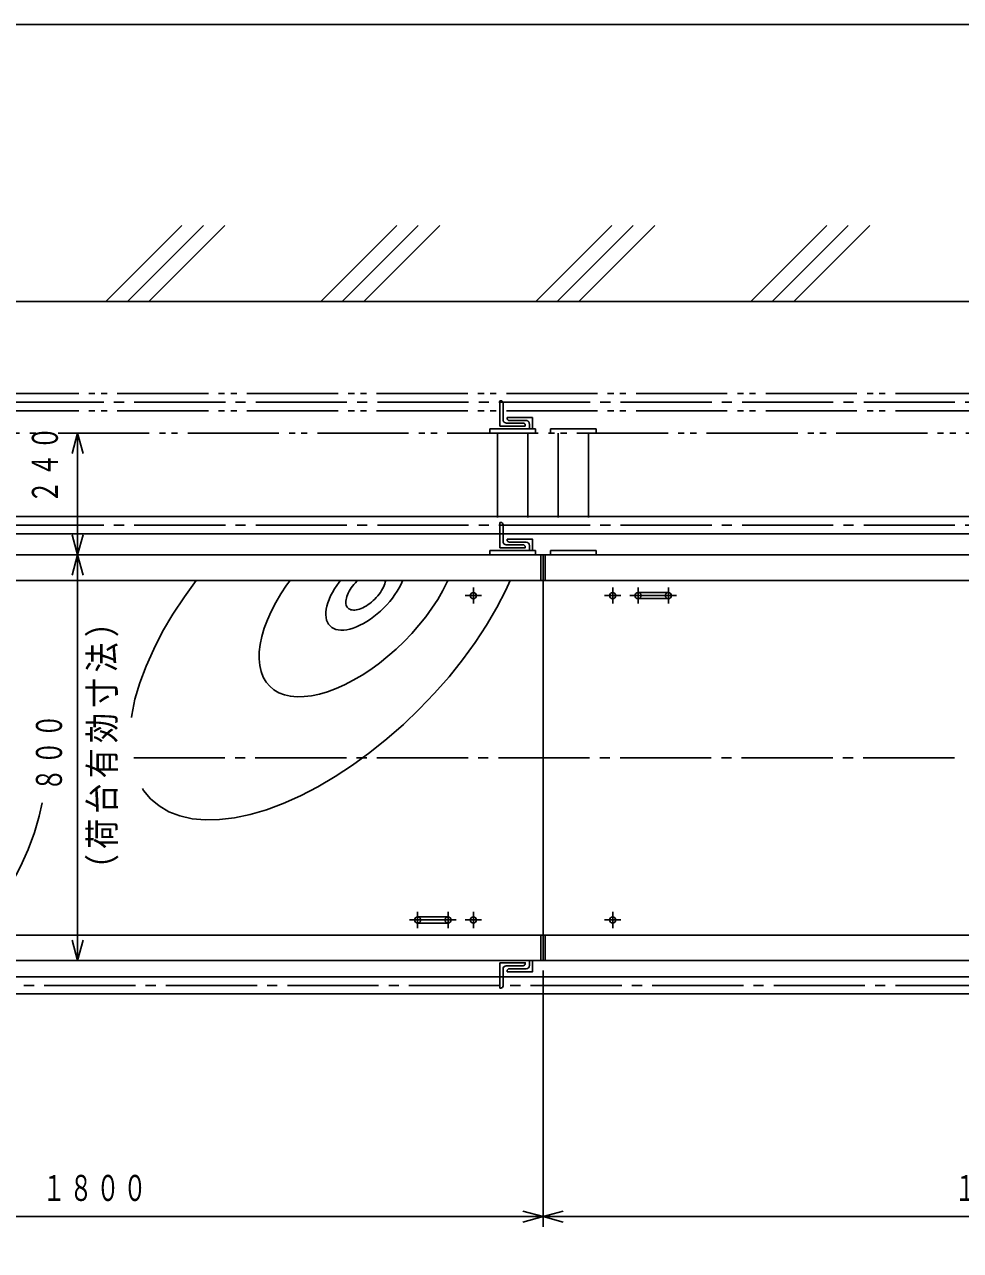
# Model space of a CAD drawing. Units: millimetres, scale not verified. Extents: x -7950 to 7710, y -5600 to 5443.
# Drawn here: x -2507 to -659, y 3025 to 5443 of the extents above; entities that cross this region are included whole.
import ezdxf

# ---------------------------------------------------------------- set-up
doc = ezdxf.new("R2010")
doc.units = ezdxf.units.MM
doc.header["$LTSCALE"] = 20
for name, pattern in [('CHAIN2', [12, 9, -1, 1, -1]), ('DASHED2', [3, 2, -1]), ('DOUBLE_CHAIN2', [12.8, 9, -1, 0.6, -0.6, 0.6, -1])]:
    doc.linetypes.add(name, pattern=pattern)
for name, color, linetype in [('0-0_1', 1, 'Continuous'), ('0-2_3', 2, 'Continuous'), ('0-3_10', 7, 'Continuous')]:
    doc.layers.add(name, color=color, linetype=linetype)
doc.styles.add('ＭＳ ゴシック', font='')
doc.styles.get('ＭＳ ゴシック').set_extended_font_data('MS Gothic')

# ---------------------------------------------------------------- blocks, each defined once
blk = doc.blocks.new('D26')
at = {"layer": '0-0_1', "color": 4}
for p, q in [((6008.07, 10336.73), (5997.35, 10296.73)), ((6008.07, 10336.73), (6028.07, 10336.73)), ((6008.07, 10336.73), (6018.79, 10296.73)), ((6008.07, 9536.73), (5997.35, 9576.73)), ((6008.07, 9536.73), (6018.79, 9576.73))]:
    blk.add_line(p, q, dxfattribs=at)
blk.add_lwpolyline([(6028.07, 9536.73), (6008.07, 9536.73), (6008.07, 10336.73)], dxfattribs=at)
at = {"layer": '0-0_1', "color": 7, "insert": (5978.07, 9870.73), "char_height": 51.32, "attachment_point": 7, "rotation": 90, "style": 'ＭＳ ゴシック'}
blk.add_mtext('\\T1.17;\\W0.65;８００', dxfattribs=at)
blk = doc.blocks.new('D27')
at = {"layer": '0-0_1', "color": 4}
for p, q in [((6008.07, 10576.73), (5997.35, 10536.73)), ((6008.07, 10576.73), (6028.07, 10576.73)), ((6008.07, 10576.73), (6018.79, 10536.73)), ((6008.07, 10336.73), (5997.35, 10376.73)), ((6008.07, 10336.73), (6018.79, 10376.73))]:
    blk.add_line(p, q, dxfattribs=at)
blk.add_lwpolyline([(6028.07, 10336.73), (6008.07, 10336.73), (6008.07, 10576.73)], dxfattribs=at)
at = {"layer": '0-0_1', "color": 7, "insert": (5970.02, 10438.35), "char_height": 51.32, "attachment_point": 7, "rotation": 90, "style": 'ＭＳ ゴシック'}
blk.add_mtext('\\T1.17;\\W0.65;２４０', dxfattribs=at)
blk = doc.blocks.new('D31')
at = {"layer": '0-0_1', "color": 4}
for p, q in [((5126.84, 9011.62), (5126.84, 9517.23)), ((6926.84, 9516.73), (6926.84, 9011.62)), ((5126.84, 9031.62), (5166.84, 9042.34)), ((5126.84, 9031.62), (6926.84, 9031.62)), ((5126.84, 9031.62), (5166.84, 9020.9)), ((6926.84, 9031.62), (6886.84, 9042.34)), ((6926.84, 9031.62), (6886.84, 9020.9))]:
    blk.add_line(p, q, dxfattribs=at)
at = {"layer": '0-0_1', "color": 7, "insert": (5938.84, 9061.62), "char_height": 51.32, "attachment_point": 7, "style": 'ＭＳ ゴシック'}
blk.add_mtext('\\T1.17;\\W0.65;１８００', dxfattribs=at)
blk = doc.blocks.new('D32')
at = {"layer": '0-0_1', "color": 4}
for p, q in [((8726.84, 9539.73), (8726.84, 9011.62)), ((6926.84, 9011.62), (6926.84, 9516.73)), ((6926.84, 9031.62), (6966.84, 9042.34)), ((6926.84, 9031.62), (8726.84, 9031.62)), ((6926.84, 9031.62), (6966.84, 9020.9)), ((8726.84, 9031.62), (8686.84, 9042.34)), ((8726.84, 9031.62), (8686.84, 9020.9))]:
    blk.add_line(p, q, dxfattribs=at)
at = {"layer": '0-0_1', "color": 7, "insert": (7738.84, 9061.62), "char_height": 51.32, "attachment_point": 7, "style": 'ＭＳ ゴシック'}
blk.add_mtext('\\T1.17;\\W0.65;１８００', dxfattribs=at)

msp = doc.modelspace()

# ---------------------------------------------------------------- linework, layer by layer
at = {"layer": '0-0_1', "color": 2}
for p, q in [((-2346.03, 4896.73), (-2196.03, 5046.73)), ((-2303.61, 4896.73), (-2153.61, 5046.73)), ((-2261.18, 4896.73), (-2111.18, 5046.73)), ((-1921.77, 4896.73), (-1771.77, 5046.73)), ((-1879.34, 4896.73), (-1729.34, 5046.73)), ((-1836.92, 4896.73), (-1686.92, 5046.73)), ((-1497.51, 4896.73), (-1347.51, 5046.73)), ((-1455.08, 4896.73), (-1305.08, 5046.73)), ((-1412.65, 4896.73), (-1262.65, 5046.73)), ((-1073.24, 4896.73), (-923.24, 5046.73)), ((-1030.81, 4896.73), (-880.81, 5046.73)), ((-988.39, 4896.73), (-838.39, 5046.73)), ((-1697.21, 4123.96), (-1668.64, 4156.55)), ((-2295.14, 4081.03), (-2295.72, 4076.17)), ((-2273.75, 3935.88), (-2271.74, 3932.44)), ((-2271.74, 3932.44), (-2257.68, 3915.69)), ((-2477.72, 3881.42), (-2472.1, 3908.06))]:
    msp.add_line(p, q, dxfattribs=at)
at = {"layer": '0-0_1'}
for p, q in [((-6891.46, 4896.73), (3930.54, 4896.73)), ((-1568.11, 4651.08), (-1568.11, 4701.08)), ((160.42, 4472.58), (-3028.01, 4472.58)), ((-1568.11, 4411.08), (-1568.11, 4461.08)), ((-1568.11, 4461.08), (-1566.61, 4461.08)), ((-1562.11, 4456.58), (-1562.11, 4423.58)), ((160.42, 4438.58), (-3028.01, 4438.58)), ((-1554.16, 4426.58), (-1554.16, 4428.08)), ((-1588.16, 4405.73), (-1588.16, 4396.73)), ((-1555.61, 4417.08), (-1522.61, 4417.08)), ((-1516.66, 4422.08), (-1549.66, 4422.08)), ((-1510.16, 4405.73), (-1510.16, 4415.58)), ((-1498.16, 4396.73), (-1498.16, 4405.73)), ((-1468.16, 4396.73), (-1468.16, 4405.73)), ((-1378.16, 4405.73), (-1378.16, 4396.73)), ((294.72, 4396.73), (-4877.76, 4396.73)), ((-1487.66, 4396.73), (-1487.66, 4346.73)), ((-1483.16, 4396.73), (-1483.16, 3596.73)), ((-1478.66, 4396.73), (-1478.66, 4346.73)), ((319.84, 4346.73), (-3304.51, 4346.73)), ((-1882.67, 4346.73), (-1885.37, 4343.36)), ((-1848.98, 4346.73), (-1850.59, 4345.19)), ((-1794.47, 4343.23), (-1793.77, 4346.73)), ((-1760.38, 4345.88), (-1760.06, 4346.73)), ((-1672.06, 4343.55), (-1670.65, 4346.73)), ((-1235.66, 4322.73), (-1295.66, 4322.73)), ((-1295.66, 4310.73), (-1235.66, 4310.73)), ((-1670.66, 3682.73), (-1730.66, 3682.73)), ((-1730.66, 3670.73), (-1670.66, 3670.73)), ((353.64, 3646.73), (-3304.51, 3646.73)), ((-1487.66, 3646.73), (-1487.66, 3596.73)), ((-1478.66, 3646.73), (-1478.66, 3596.73)), ((294.72, 3596.73), (-3304.51, 3596.73)), ((-1568.11, 3592.23), (-1568.11, 3542.23)), ((-1562.11, 3546.73), (-1562.11, 3579.73)), ((-1555.61, 3586.23), (-1522.61, 3586.23)), ((-1516.66, 3580.38), (-1549.66, 3580.38)), ((-1510.16, 3596.73), (-1510.16, 3586.88)), ((160.42, 3564.73), (-3028.01, 3564.73)), ((-1554.16, 3575.88), (-1554.16, 3574.38)), ((-1568.11, 3542.23), (-1566.61, 3542.23)), ((160.42, 3530.73), (-3028.01, 3530.73))]:
    msp.add_line(p, q, dxfattribs=at)
at = {"layer": '0-0_1', "color": 2, "linetype": 'CHAIN2'}
for p, q in [((289.85, 4698.28), (-3332.24, 4698.28)), ((289.85, 4455.58), (-3332.24, 4455.58)), ((-1620.66, 4332.73), (-1620.66, 4300.73)), ((-1345.66, 4332.73), (-1345.66, 4300.73)), ((-1295.66, 4332.73), (-1295.66, 4300.73)), ((-1235.66, 4332.73), (-1235.66, 4300.73)), ((-1636.66, 4316.73), (-1604.66, 4316.73)), ((-1361.66, 4316.73), (-1329.66, 4316.73)), ((-1311.66, 4316.73), (-1219.66, 4316.73)), ((-2291.12, 3996.73), (-669.22, 3996.73)), ((-1746.66, 3676.73), (-1654.66, 3676.73)), ((-1730.66, 3692.73), (-1730.66, 3660.73)), ((-1670.66, 3692.73), (-1670.66, 3660.73)), ((-1636.66, 3676.73), (-1604.66, 3676.73)), ((-1620.66, 3692.73), (-1620.66, 3660.73)), ((-1361.66, 3676.73), (-1329.66, 3676.73)), ((-1345.66, 3692.73), (-1345.66, 3660.73)), ((352.28, 3547.73), (-3356.96, 3547.73))]:
    msp.add_line(p, q, dxfattribs=at)
at = {"layer": '0-0_1', "color": 2, "linetype": 'DOUBLE_CHAIN2'}
for p, q in [((160.42, 4715.28), (-3028.01, 4715.28)), ((-1562.11, 4696.58), (-1562.11, 4663.58)), ((160.42, 4681.28), (-3028.01, 4681.28)), ((-1554.16, 4666.58), (-1554.16, 4668.08)), ((-1588.16, 4636.73), (-1588.16, 4645.73)), ((-1555.61, 4657.08), (-1522.61, 4657.08)), ((-1516.66, 4662.08), (-1549.66, 4662.08)), ((-1510.16, 4645.73), (-1510.16, 4655.58)), ((-1498.16, 4645.73), (-1498.16, 4636.73)), ((-1468.16, 4636.73), (-1468.16, 4645.73)), ((-1378.16, 4645.73), (-1378.16, 4636.73)), ((-1573.16, 4636.73), (-1573.16, 4470.73)), ((-1513.16, 4636.73), (-1513.16, 4470.73)), ((-1453.16, 4636.73), (-1453.16, 4470.73)), ((-1393.16, 4636.73), (-1393.16, 4470.73))]:
    msp.add_line(p, q, dxfattribs=at)
for points in [[(-1568.11, 4651.08), (-1568.11, 4701.08), (-1566.61, 4701.08)], [(-1554.16, 4668.08), (-1504.16, 4668.08), (-1504.16, 4645.73)], [(-1518.11, 4652.58), (-1518.11, 4651.08), (-1568.11, 4651.08)]]:
    msp.add_lwpolyline(points, dxfattribs=at)
at = {"layer": '0-0_1'}
for points in [[(-1554.16, 4428.08), (-1504.16, 4428.08), (-1504.16, 4405.73)], [(-1518.11, 4412.58), (-1518.11, 4411.08), (-1568.11, 4411.08)], [(-1518.11, 3590.73), (-1518.11, 3592.23), (-1568.11, 3592.23)], [(-1554.16, 3574.38), (-1504.16, 3574.38), (-1504.16, 3596.73)]]:
    msp.add_lwpolyline(points, dxfattribs=at)
at = {"layer": '0-0_1', "color": 2}
for points in [[(-2167.67, 4346.73), (-2191.17, 4314.44), (-2213.76, 4280.04), (-2234, 4245.56), (-2251.72, 4211.26), (-2266.81, 4177.4), (-2279.13, 4144.25), (-2288.59, 4112.04), (-2295.14, 4081.03)], [(-1982.42, 4346.73), (-1989.38, 4337.16), (-2000.68, 4319.96), (-2010.8, 4302.72), (-2019.66, 4285.57), (-2027.2, 4268.64), (-2033.36, 4252.06), (-2038.1, 4235.96), (-2041.37, 4220.45), (-2043.15, 4205.66), (-2043.43, 4191.7), (-2042.21, 4178.68), (-2039.49, 4166.69), (-2035.3, 4155.82), (-2029.67, 4146.16), (-2022.64, 4137.79)], [(-2022.64, 4137.79), (-2014.26, 4130.76), (-2004.6, 4125.12), (-1993.74, 4120.93), (-1981.75, 4118.22), (-1968.72, 4116.99), (-1954.76, 4117.28), (-1939.97, 4119.06), (-1924.47, 4122.33), (-1908.36, 4127.06), (-1891.78, 4133.22), (-1874.85, 4140.76), (-1857.7, 4149.63), (-1840.46, 4159.75), (-1823.27, 4171.04), (-1806.24, 4183.43), (-1789.51, 4196.82), (-1773.22, 4211.1), (-1757.47, 4226.17), (-1742.4, 4241.92), (-1728.12, 4258.21), (-1714.73, 4274.94), (-1702.34, 4291.97), (-1691.05, 4309.17), (-1680.93, 4326.41), (-1672.06, 4343.55)], [(-1885.37, 4343.36), (-1890.32, 4336.55), (-1894.84, 4329.67), (-1898.89, 4322.77), (-1902.43, 4315.91), (-1905.45, 4309.14), (-1907.91, 4302.51), (-1909.81, 4296.07), (-1911.12, 4289.87), (-1911.83, 4283.95), (-1911.94, 4278.37), (-1911.45, 4273.16), (-1910.37, 4268.36), (-1908.69, 4264.01), (-1906.44, 4260.15), (-1903.62, 4256.8)], [(-1903.62, 4256.8), (-1900.27, 4253.99), (-1896.41, 4251.74), (-1892.06, 4250.06), (-1887.27, 4248.97), (-1882.06, 4248.48), (-1876.47, 4248.6), (-1870.56, 4249.31), (-1864.36, 4250.62), (-1857.91, 4252.51), (-1851.28, 4254.98), (-1844.51, 4257.99), (-1837.65, 4261.54), (-1830.75, 4265.58), (-1823.88, 4270.1), (-1817.06, 4275.06), (-1810.38, 4280.41), (-1803.86, 4286.13), (-1797.56, 4292.16), (-1791.53, 4298.45), (-1785.82, 4304.97), (-1780.46, 4311.66), (-1775.51, 4318.47), (-1770.99, 4325.35), (-1766.94, 4332.25), (-1763.4, 4339.11), (-1760.38, 4345.88)], [(-1850.59, 4345.19), (-1853.61, 4342.04), (-1856.46, 4338.78), (-1859.14, 4335.44), (-1861.62, 4332.03), (-1863.88, 4328.59), (-1865.9, 4325.14), (-1867.67, 4321.71), (-1869.18, 4318.33), (-1870.41, 4315.01), (-1871.36, 4311.79), (-1872.02, 4308.69), (-1872.37, 4305.73), (-1872.43, 4302.94), (-1872.18, 4300.33), (-1871.64, 4297.94), (-1870.8, 4295.76), (-1869.68, 4293.83), (-1868.27, 4292.16)], [(-1868.27, 4292.16), (-1866.59, 4290.75), (-1864.66, 4289.62), (-1862.49, 4288.79), (-1860.09, 4288.24), (-1857.49, 4288), (-1854.69, 4288.05), (-1851.74, 4288.41), (-1848.63, 4289.06), (-1845.41, 4290.01), (-1842.1, 4291.24), (-1838.71, 4292.75), (-1835.28, 4294.52), (-1831.83, 4296.55), (-1828.4, 4298.81), (-1824.99, 4301.29), (-1821.64, 4303.96), (-1818.39, 4306.82), (-1815.24, 4309.83), (-1812.22, 4312.98), (-1809.37, 4316.24), (-1806.69, 4319.59), (-1804.21, 4322.99), (-1801.95, 4326.43), (-1799.93, 4329.88), (-1798.15, 4333.31), (-1796.65, 4336.7), (-1795.41, 4340.01), (-1794.47, 4343.23)], [(-1668.64, 4156.55), (-1641.87, 4190), (-1617.09, 4224.05), (-1594.5, 4258.45), (-1574.26, 4292.93), (-1556.53, 4327.23), (-1547.84, 4346.73)], [(-1791.43, 4033.76), (-1758.84, 4062.33), (-1727.35, 4092.47), (-1697.21, 4123.96)], [(-2257.68, 3915.69), (-2240.93, 3901.63), (-2221.61, 3890.37), (-2199.88, 3881.99), (-2175.9, 3876.55), (-2149.85, 3874.11), (-2121.93, 3874.67), (-2092.35, 3878.24), (-2061.33, 3884.78), (-2029.13, 3894.25), (-1995.97, 3906.57), (-1962.11, 3921.65), (-1927.81, 3939.38), (-1893.33, 3959.61), (-1858.93, 3982.21), (-1824.88, 4006.99), (-1791.43, 4033.76)], [(-2598.65, 3646.73), (-2575.15, 3679.02), (-2552.56, 3713.42), (-2532.32, 3747.9), (-2514.59, 3782.2), (-2499.51, 3816.06), (-2487.19, 3849.21), (-2477.72, 3881.42)]]:
    msp.add_lwpolyline(points, dxfattribs=at)
at = {"layer": '0-0_1'}
for centre in [(-1620.66, 4316.73), (-1345.66, 4316.73), (-1620.66, 3676.73), (-1345.66, 3676.73)]:
    msp.add_circle(centre, 6, dxfattribs=at)
at = {"layer": '0-0_1', "color": 2, "linetype": 'DOUBLE_CHAIN2'}
for centre, radius, start, end in [((-1566.61, 4696.58), 4.5, 0, 90), ((-1555.61, 4663.58), 6.5, 180, 270), ((-1549.66, 4666.58), 4.5, 180, 270), ((-1522.61, 4652.58), 4.5, 0, 90), ((-1516.66, 4655.58), 6.5, 0, 90)]:
    msp.add_arc(centre, radius, start, end, dxfattribs=at)
at = {"layer": '0-0_1'}
for centre, radius, start, end in [((-1566.61, 4456.58), 4.5, 0, 90), ((-1549.66, 4426.58), 4.5, 180, 270), ((-1555.61, 4423.58), 6.5, 180, 270), ((-1522.61, 4412.58), 4.5, 0, 90), ((-1516.66, 4415.58), 6.5, 0, 90), ((-1295.66, 4316.73), 6, 90, 270), ((-1235.66, 4316.73), 6, 270, 90), ((-1730.66, 3676.73), 6, 90, 270), ((-1670.66, 3676.73), 6, 270, 90), ((-1555.61, 3579.73), 6.5, 90, 180), ((-1549.66, 3575.88), 4.5, 90, 180), ((-1522.61, 3590.73), 4.5, 270, 0), ((-1516.66, 3586.88), 6.5, 270, 0), ((-1566.61, 3546.73), 4.5, 270, 0)]:
    msp.add_arc(centre, radius, start, end, dxfattribs=at)
at = {"layer": '0-0_1', "color": 2, "linetype": 'DASHED2'}
for centre, start, end in [((-1295.66, 4316.73), 270, 90), ((-1235.66, 4316.73), 90, 270), ((-1730.66, 3676.73), 270, 90), ((-1670.66, 3676.73), 90, 270)]:
    msp.add_arc(centre, 6, start, end, dxfattribs=at)
at = {"layer": '0-2_3', "linetype": 'DOUBLE_CHAIN2'}
for p, q in [((-1588.16, 4645.73), (-1498.16, 4645.73)), ((-1468.16, 4645.73), (-1378.16, 4645.73)), ((299.57, 4636.73), (-3268.16, 4636.73))]:
    msp.add_line(p, q, dxfattribs=at)
at = {"layer": '0-2_3', "color": 1}
for p, q in [((-1588.16, 4405.73), (-1498.16, 4405.73)), ((-1468.16, 4405.73), (-1378.16, 4405.73))]:
    msp.add_line(p, q, dxfattribs=at)
at = {"layer": '0-3_10'}
msp.add_lwpolyline([(-7950, -5600), (7710, -5600), (7710, 5443.2), (-7950, 5443.2)], close=True, dxfattribs=at)

# ---------------------------------------------------------------- block references
at = {"layer": '0-0_1'}
for name in ['D27', 'D26', 'D32', 'D31']:
    msp.add_blockref(name, (-8410, -5940), dxfattribs=at)

# ---------------------------------------------------------------- texts
at = {"layer": '0-0_1', "color": 7, "insert": (-2321.22, 3747.2), "char_height": 51.32, "attachment_point": 7, "rotation": 90, "style": 'ＭＳ ゴシック'}
msp.add_mtext('\\T1.17;\\W0.85;（荷台有効寸法）', dxfattribs=at)

doc.saveas('drawing.dxf')
